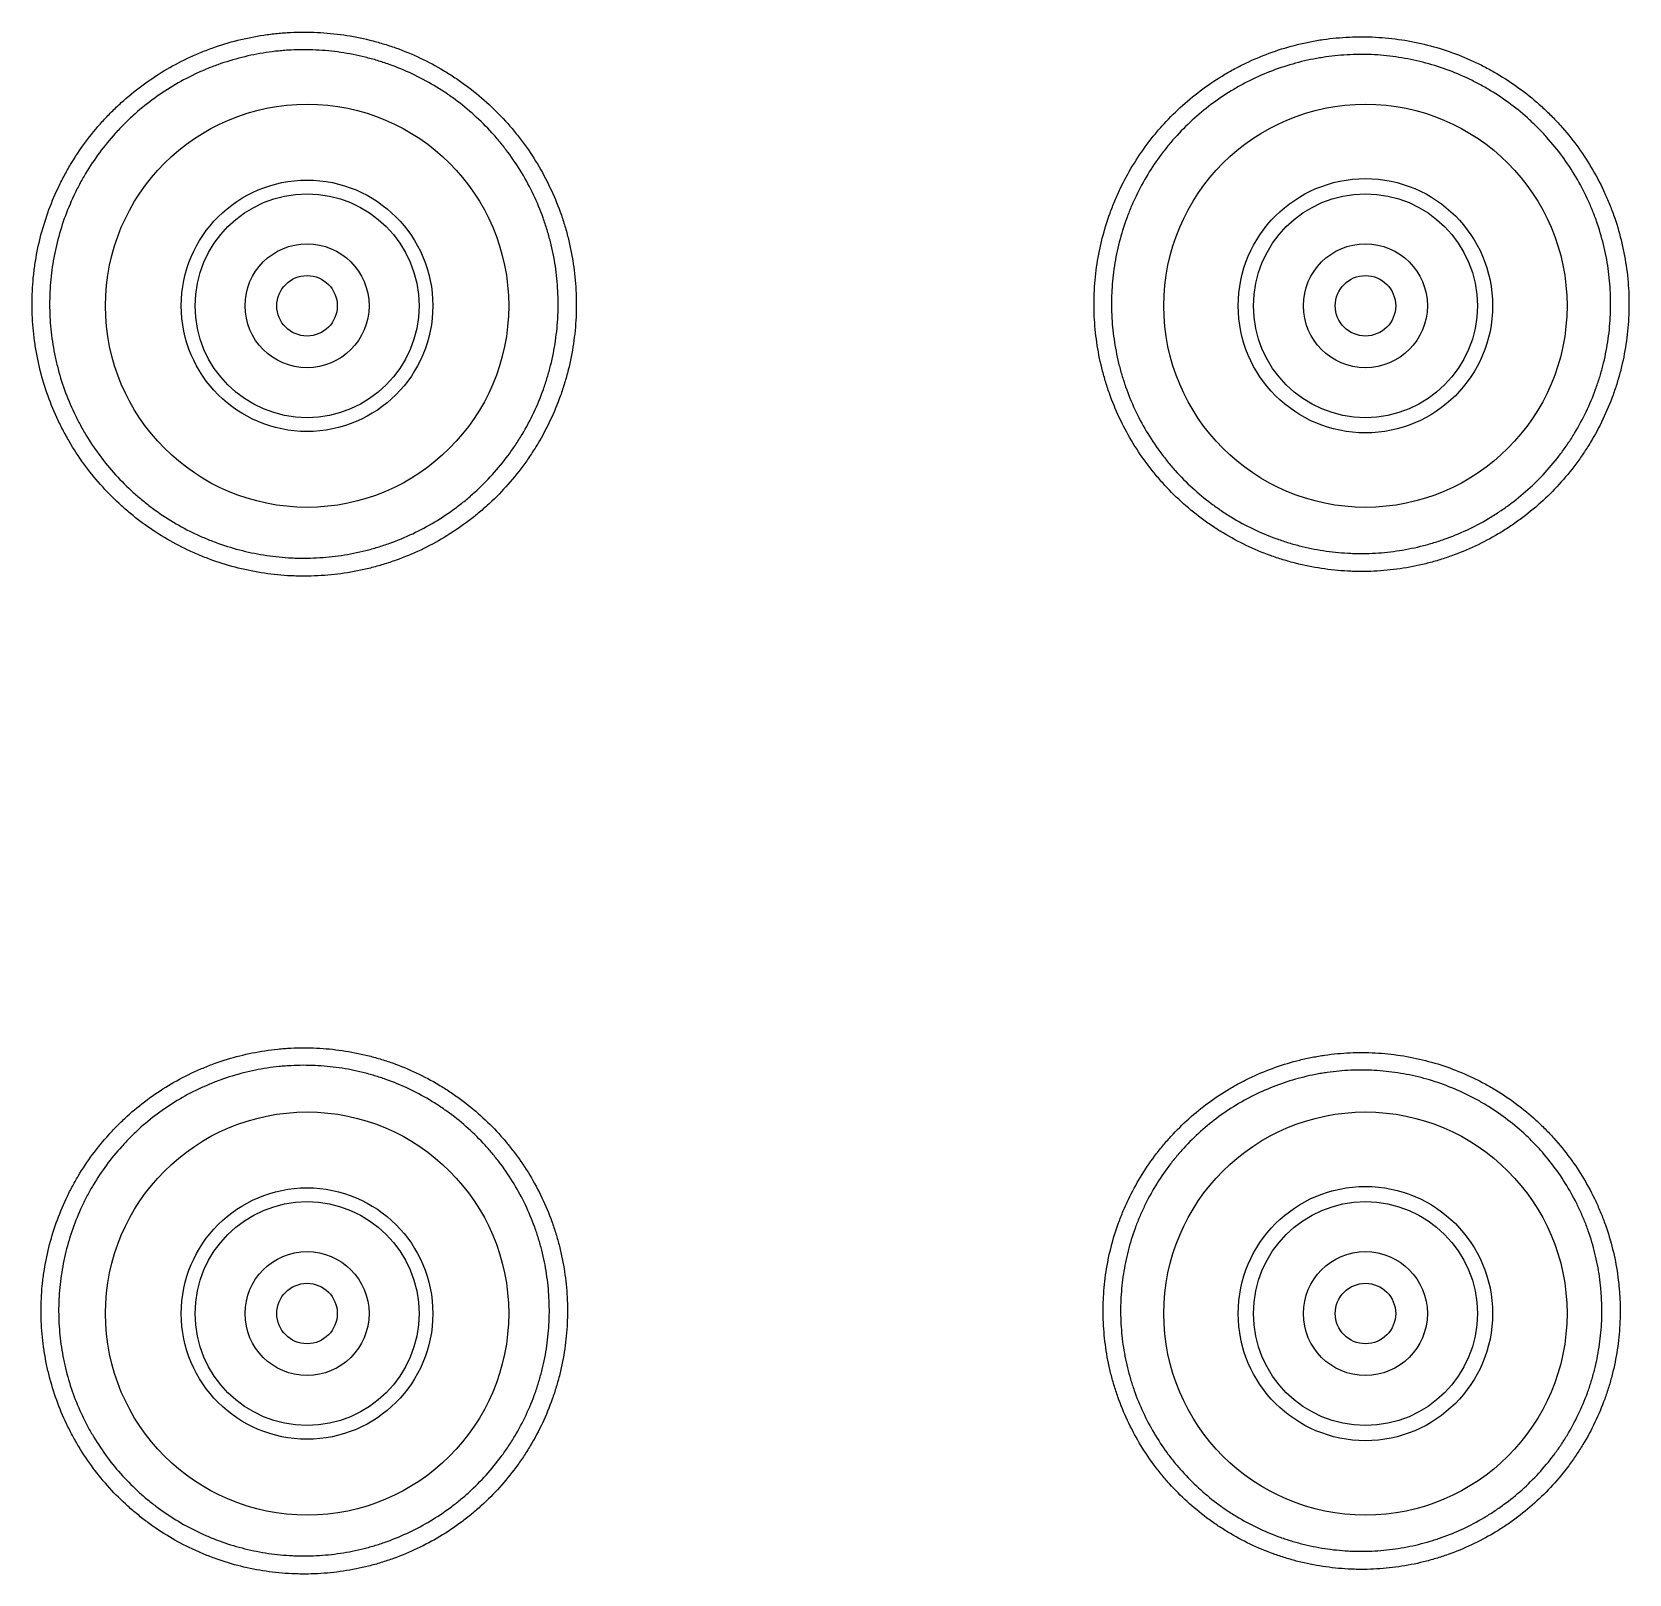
# Model space of a CAD drawing. Extents: x 60870 to 61464, y -29263 to -28843.
# Drawn here: x 61143.45 to 61175.14, y -29164.56 to -29133.95 of the extents above; entities that cross this region are included whole.
import ezdxf

# ---------------------------------------------------------------- set-up
doc = ezdxf.new("R2010")
doc.units = 0
doc.header["$LTSCALE"] = 7
doc.header["$MEASUREMENT"] = 0
doc.layers.add('08_ALL_FEATURES', color=7, linetype='CONTINUOUS')

msp = doc.modelspace()

# ---------------------------------------------------------------- linework, layer by layer
at = {"layer": '08_ALL_FEATURES', "color": 7, "linetype": 'Continuous'}
for centre, radius in [((61148.912, -29139.388), 4), ((61169.911, -29139.388), 4), ((61169.911, -29139.388), 2.523), ((61148.912, -29139.388), 2.495), ((61148.912, -29139.388), 2.221), ((61169.911, -29139.388), 2.221), ((61148.912, -29139.388), 1.23), ((61169.911, -29139.388), 1.23), ((61148.912, -29139.388), 0.6), ((61169.911, -29139.388), 0.6), ((61148.912, -29159.387), 4), ((61169.911, -29159.387), 4), ((61148.912, -29159.387), 2.495), ((61169.911, -29159.387), 2.523), ((61148.912, -29159.387), 2.221), ((61169.911, -29159.387), 2.221), ((61148.912, -29159.387), 1.23), ((61169.911, -29159.387), 1.23), ((61148.912, -29159.387), 0.6), ((61169.911, -29159.387), 0.6)]:
    msp.add_circle(centre, radius, dxfattribs=at)
for points, knots in [([(61143.513, -29138.568), (61143.507, -29138.612), (61143.501, -29138.656), (61143.49, -29138.745), (61143.475, -29138.877), (61143.466, -29139.009), (61143.453, -29139.274), (61143.454, -29139.625), (61143.488, -29139.976), (61143.528, -29140.239), (61143.543, -29140.326), (61143.569, -29140.457), (61143.578, -29140.501), (61143.598, -29140.587), (61143.608, -29140.63), (61143.662, -29140.845), (61143.765, -29141.182), (61143.9, -29141.507), (61144.013, -29141.746), (61144.053, -29141.825), (61144.116, -29141.942), (61144.137, -29141.981), (61144.181, -29142.058), (61144.203, -29142.097), (61144.318, -29142.288), (61144.417, -29142.435), (61144.627, -29142.717), (61144.85, -29142.989), (61145.1, -29143.238), (61145.264, -29143.387), (61145.297, -29143.416), (61145.365, -29143.474), (61145.399, -29143.503), (61145.502, -29143.588), (61145.572, -29143.642), (61145.785, -29143.8), (61146.078, -29143.995), (61146.389, -29144.161), (61146.628, -29144.274), (61146.709, -29144.31), (61146.832, -29144.361), (61146.873, -29144.377), (61146.956, -29144.409), (61146.998, -29144.425), (61147.207, -29144.5), (61147.377, -29144.551), (61147.718, -29144.636), (61147.891, -29144.67), (61148.239, -29144.722), (61148.415, -29144.739), (61148.636, -29144.75), (61148.681, -29144.751), (61148.77, -29144.753), (61148.814, -29144.754), (61148.948, -29144.754), (61149.036, -29144.752), (61149.301, -29144.738), (61149.651, -29144.704), (61149.996, -29144.635), (61150.253, -29144.571), (61150.339, -29144.547), (61150.466, -29144.508), (61150.509, -29144.495), (61150.593, -29144.467), (61150.635, -29144.452), (61150.844, -29144.377), (61151.007, -29144.31), (61151.325, -29144.159), (61151.48, -29144.076), (61151.782, -29143.895), (61151.929, -29143.797), (61152.108, -29143.664), (61152.143, -29143.637), (61152.214, -29143.583), (61152.318, -29143.499), (61152.418, -29143.413), (61152.614, -29143.235), (61152.863, -29142.986), (61153.086, -29142.714), (61153.244, -29142.5), (61153.295, -29142.428), (61153.369, -29142.317), (61153.394, -29142.279), (61153.441, -29142.204), (61153.465, -29142.166), (61153.579, -29141.976), (61153.745, -29141.664), (61153.88, -29141.338), (61153.969, -29141.088), (61153.997, -29141.003), (61154.036, -29140.876), (61154.048, -29140.833), (61154.072, -29140.747), (61154.083, -29140.704), (61154.137, -29140.489), (61154.205, -29140.141), (61154.24, -29139.789), (61154.25, -29139.566), (61154.252, -29139.522), (61154.254, -29139.433), (61154.255, -29139.299), (61154.251, -29139.167), (61154.238, -29138.903), (61154.203, -29138.552), (61154.133, -29138.207), (61154.069, -29137.95), (61154.045, -29137.864), (61154.006, -29137.737), (61153.992, -29137.694), (61153.964, -29137.61), (61153.95, -29137.568), (61153.875, -29137.359), (61153.739, -29137.034), (61153.573, -29136.724), (61153.391, -29136.422), (61153.293, -29136.275), (61153.16, -29136.096), (61153.133, -29136.061), (61153.078, -29135.991), (61152.994, -29135.887), (61152.908, -29135.787), (61152.73, -29135.591), (61152.481, -29135.343), (61152.208, -29135.12), (61152.03, -29134.988), (61151.994, -29134.962), (61151.921, -29134.911), (61151.884, -29134.886), (61151.773, -29134.812), (61151.698, -29134.765), (61151.47, -29134.629), (61151.159, -29134.463), (61150.834, -29134.329), (61150.585, -29134.24), (61150.501, -29134.212), (61150.374, -29134.174), (61150.331, -29134.162), (61150.245, -29134.138), (61150.202, -29134.127), (61149.986, -29134.073), (61149.813, -29134.039), (61149.464, -29133.988), (61149.289, -29133.971), (61148.938, -29133.954), (61148.761, -29133.954), (61148.54, -29133.965), (61148.495, -29133.968), (61148.407, -29133.974), (61148.362, -29133.978), (61148.229, -29133.991), (61148.142, -29134.002), (61147.879, -29134.042), (61147.534, -29134.111), (61147.197, -29134.213), (61146.948, -29134.303), (61146.866, -29134.335), (61146.743, -29134.386), (61146.702, -29134.403), (61146.62, -29134.44), (61146.58, -29134.458), (61146.379, -29134.553), (61146.224, -29134.637), (61145.922, -29134.818), (61145.776, -29134.916), (61145.493, -29135.126), (61145.357, -29135.238), (61145.192, -29135.387), (61145.16, -29135.418), (61145.095, -29135.479), (61145, -29135.573), (61144.908, -29135.669), (61144.731, -29135.865), (61144.508, -29136.138), (61144.312, -29136.431), (61144.176, -29136.658), (61144.133, -29136.735), (61144.07, -29136.853), (61144.049, -29136.893), (61144.009, -29136.972), (61143.99, -29137.012), (61143.895, -29137.213), (61143.761, -29137.539), (61143.659, -29137.876), (61143.574, -29138.218), (61143.539, -29138.392), (61143.513, -29138.568)], [0, 0, 0, 0, 0.003906, 0.003906, 0.007813, 0.015625, 0.015625, 0.03125, 0.046875, 0.046875, 0.054688, 0.054688, 0.058594, 0.058594, 0.0625, 0.0625, 0.078125, 0.09375, 0.09375, 0.101563, 0.101563, 0.105469, 0.105469, 0.109375, 0.109375, 0.125, 0.125, 0.140625, 0.15625, 0.15625, 0.160156, 0.160156, 0.164063, 0.164063, 0.171875, 0.171875, 0.1875, 0.203125, 0.203125, 0.210938, 0.210938, 0.214844, 0.214844, 0.21875, 0.21875, 0.234375, 0.234375, 0.25, 0.25, 0.265625, 0.265625, 0.269531, 0.269531, 0.273438, 0.273438, 0.28125, 0.28125, 0.296875, 0.3125, 0.3125, 0.320313, 0.320313, 0.324219, 0.324219, 0.328125, 0.328125, 0.34375, 0.34375, 0.359375, 0.359375, 0.375, 0.375, 0.378906, 0.378906, 0.382813, 0.390625, 0.390625, 0.40625, 0.421875, 0.421875, 0.429688, 0.429688, 0.433594, 0.433594, 0.4375, 0.4375, 0.453125, 0.46875, 0.46875, 0.476563, 0.476563, 0.480469, 0.480469, 0.484375, 0.484375, 0.5, 0.515625, 0.515625, 0.519531, 0.519531, 0.523438, 0.53125, 0.53125, 0.546875, 0.5625, 0.5625, 0.570313, 0.570313, 0.574219, 0.574219, 0.578125, 0.578125, 0.59375, 0.609375, 0.609375, 0.625, 0.625, 0.628906, 0.628906, 0.632813, 0.640625, 0.640625, 0.65625, 0.671875, 0.671875, 0.675781, 0.675781, 0.679688, 0.679688, 0.6875, 0.6875, 0.703125, 0.71875, 0.71875, 0.726563, 0.726563, 0.730469, 0.730469, 0.734375, 0.734375, 0.75, 0.75, 0.765625, 0.765625, 0.78125, 0.78125, 0.785156, 0.785156, 0.789063, 0.789063, 0.796875, 0.796875, 0.8125, 0.828125, 0.828125, 0.835938, 0.835938, 0.839844, 0.839844, 0.84375, 0.84375, 0.859375, 0.859375, 0.875, 0.875, 0.890625, 0.890625, 0.894531, 0.894531, 0.898438, 0.90625, 0.90625, 0.921875, 0.9375, 0.9375, 0.945313, 0.945313, 0.949219, 0.949219, 0.953125, 0.953125, 0.96875, 0.984375, 0.984375, 1, 1, 1, 1]), ([(61143.857, -29138.618), (61143.882, -29138.453), (61143.914, -29138.291), (61143.993, -29137.971), (61144.088, -29137.656), (61144.214, -29137.351), (61144.302, -29137.164), (61144.321, -29137.127), (61144.358, -29137.052), (61144.377, -29137.015), (61144.436, -29136.905), (61144.476, -29136.833), (61144.604, -29136.62), (61144.786, -29136.347), (61144.994, -29136.092), (61145.16, -29135.909), (61145.246, -29135.819), (61145.335, -29135.731), (61145.395, -29135.674), (61145.425, -29135.645), (61145.579, -29135.506), (61145.707, -29135.401), (61145.971, -29135.205), (61146.107, -29135.113), (61146.389, -29134.944), (61146.534, -29134.866), (61146.722, -29134.777), (61146.76, -29134.759), (61146.836, -29134.725), (61146.95, -29134.676), (61147.066, -29134.631), (61147.299, -29134.548), (61147.613, -29134.452), (61147.936, -29134.387), (61148.181, -29134.35), (61148.263, -29134.34), (61148.387, -29134.328), (61148.429, -29134.324), (61148.512, -29134.318), (61148.553, -29134.315), (61148.76, -29134.305), (61148.925, -29134.305), (61149.253, -29134.32), (61149.417, -29134.336), (61149.743, -29134.384), (61149.905, -29134.416), (61150.106, -29134.466), (61150.147, -29134.476), (61150.227, -29134.498), (61150.346, -29134.533), (61150.464, -29134.572), (61150.697, -29134.655), (61151.001, -29134.78), (61151.292, -29134.935), (61151.505, -29135.062), (61151.575, -29135.106), (61151.679, -29135.175), (61151.713, -29135.198), (61151.781, -29135.246), (61151.815, -29135.27), (61151.981, -29135.393), (61152.236, -29135.602), (61152.469, -29135.834), (61152.635, -29136.017), (61152.689, -29136.079), (61152.794, -29136.207), (61152.846, -29136.272), (61152.995, -29136.472), (61153.087, -29136.61), (61153.257, -29136.892), (61153.412, -29137.182), (61153.539, -29137.486), (61153.609, -29137.68), (61153.623, -29137.72), (61153.649, -29137.798), (61153.662, -29137.838), (61153.698, -29137.958), (61153.72, -29138.037), (61153.781, -29138.278), (61153.846, -29138.601), (61153.879, -29138.928), (61153.892, -29139.175), (61153.894, -29139.257), (61153.894, -29139.382), (61153.894, -29139.423), (61153.892, -29139.506), (61153.89, -29139.548), (61153.881, -29139.756), (61153.849, -29140.085), (61153.785, -29140.41), (61153.735, -29140.611), (61153.724, -29140.651), (61153.702, -29140.731), (61153.69, -29140.771), (61153.654, -29140.891), (61153.628, -29140.97), (61153.545, -29141.204), (61153.419, -29141.509), (61153.263, -29141.8), (61153.157, -29141.978), (61153.135, -29142.013), (61153.091, -29142.083), (61153.068, -29142.118), (61152.999, -29142.222), (61152.951, -29142.29), (61152.803, -29142.489), (61152.595, -29142.744), (61152.362, -29142.976), (61152.179, -29143.143), (61152.085, -29143.224), (61151.988, -29143.301), (61151.923, -29143.353), (61151.889, -29143.378), (61151.723, -29143.502), (61151.585, -29143.593), (61151.303, -29143.763), (61151.158, -29143.84), (61150.861, -29143.981), (61150.709, -29144.044), (61150.513, -29144.114), (61150.474, -29144.128), (61150.395, -29144.154), (61150.355, -29144.167), (61150.236, -29144.203), (61150.156, -29144.225), (61149.916, -29144.285), (61149.594, -29144.349), (61149.266, -29144.382), (61149.019, -29144.394), (61148.936, -29144.396), (61148.812, -29144.397), (61148.77, -29144.396), (61148.687, -29144.394), (61148.645, -29144.393), (61148.438, -29144.382), (61148.274, -29144.366), (61147.949, -29144.318), (61147.788, -29144.286), (61147.468, -29144.207), (61147.31, -29144.159), (61147.115, -29144.089), (61147.076, -29144.075), (61146.998, -29144.045), (61146.882, -29143.999), (61146.769, -29143.948), (61146.545, -29143.843), (61146.255, -29143.688), (61145.981, -29143.505), (61145.782, -29143.358), (61145.717, -29143.307), (61145.62, -29143.228), (61145.588, -29143.201), (61145.525, -29143.147), (61145.494, -29143.12), (61145.341, -29142.981), (61145.108, -29142.748), (61144.899, -29142.494), (61144.702, -29142.23), (61144.61, -29142.092), (61144.503, -29141.914), (61144.482, -29141.878), (61144.441, -29141.806), (61144.381, -29141.697), (61144.325, -29141.586), (61144.219, -29141.363), (61144.093, -29141.06), (61143.997, -29140.745), (61143.947, -29140.544), (61143.937, -29140.504), (61143.919, -29140.423), (61143.91, -29140.382), (61143.886, -29140.26), (61143.871, -29140.178), (61143.835, -29139.932), (61143.802, -29139.605), (61143.802, -29139.277), (61143.817, -29138.948), (61143.833, -29138.783), (61143.857, -29138.618)], [0, 0, 0, 0, 0.015625, 0.015625, 0.03125, 0.046875, 0.046875, 0.050781, 0.050781, 0.054688, 0.054688, 0.0625, 0.0625, 0.078125, 0.09375, 0.09375, 0.101563, 0.105469, 0.105469, 0.109375, 0.109375, 0.125, 0.125, 0.140625, 0.140625, 0.15625, 0.15625, 0.160156, 0.160156, 0.164063, 0.171875, 0.171875, 0.1875, 0.203125, 0.203125, 0.210938, 0.210938, 0.214844, 0.214844, 0.21875, 0.21875, 0.234375, 0.234375, 0.25, 0.25, 0.265625, 0.265625, 0.269531, 0.269531, 0.273438, 0.28125, 0.28125, 0.296875, 0.3125, 0.3125, 0.320313, 0.320313, 0.324219, 0.324219, 0.328125, 0.328125, 0.34375, 0.359375, 0.359375, 0.367188, 0.367188, 0.375, 0.375, 0.390625, 0.390625, 0.40625, 0.421875, 0.421875, 0.425781, 0.425781, 0.429688, 0.429688, 0.4375, 0.4375, 0.453125, 0.46875, 0.46875, 0.476563, 0.476563, 0.480469, 0.480469, 0.484375, 0.484375, 0.5, 0.515625, 0.515625, 0.519531, 0.519531, 0.523438, 0.523438, 0.53125, 0.53125, 0.546875, 0.5625, 0.5625, 0.566406, 0.566406, 0.570313, 0.570313, 0.578125, 0.578125, 0.59375, 0.609375, 0.609375, 0.617188, 0.621094, 0.621094, 0.625, 0.625, 0.640625, 0.640625, 0.65625, 0.65625, 0.671875, 0.671875, 0.675781, 0.675781, 0.679688, 0.679688, 0.6875, 0.6875, 0.703125, 0.71875, 0.71875, 0.726563, 0.726563, 0.730469, 0.730469, 0.734375, 0.734375, 0.75, 0.75, 0.765625, 0.765625, 0.78125, 0.78125, 0.785156, 0.785156, 0.789063, 0.796875, 0.796875, 0.8125, 0.828125, 0.828125, 0.835938, 0.835938, 0.839844, 0.839844, 0.84375, 0.84375, 0.859375, 0.875, 0.875, 0.890625, 0.890625, 0.894531, 0.894531, 0.898438, 0.90625, 0.90625, 0.921875, 0.9375, 0.9375, 0.941406, 0.941406, 0.945313, 0.945313, 0.953125, 0.953125, 0.96875, 0.984375, 0.984375, 1, 1, 1, 1]), ([(61170.63, -29134.11), (61170.456, -29134.084), (61170.283, -29134.066), (61169.937, -29134.048), (61169.592, -29134.047), (61169.247, -29134.079), (61169.031, -29134.11), (61168.988, -29134.117), (61168.902, -29134.132), (61168.859, -29134.14), (61168.73, -29134.165), (61168.645, -29134.184), (61168.392, -29134.246), (61168.06, -29134.346), (61167.74, -29134.477), (61167.505, -29134.587), (61167.427, -29134.626), (61167.311, -29134.687), (61167.273, -29134.708), (61167.197, -29134.75), (61167.159, -29134.772), (61166.971, -29134.884), (61166.826, -29134.98), (61166.547, -29135.185), (61166.279, -29135.404), (61166.033, -29135.648), (61165.886, -29135.809), (61165.857, -29135.841), (61165.799, -29135.908), (61165.771, -29135.941), (61165.687, -29136.042), (61165.634, -29136.11), (61165.478, -29136.319), (61165.285, -29136.606), (61165.12, -29136.911), (61165.008, -29137.145), (61164.972, -29137.225), (61164.905, -29137.386), (61164.873, -29137.468), (61164.784, -29137.714), (61164.733, -29137.88), (61164.648, -29138.215), (61164.613, -29138.384), (61164.561, -29138.727), (61164.543, -29138.899), (61164.532, -29139.117), (61164.53, -29139.161), (61164.528, -29139.249), (61164.525, -29139.38), (61164.528, -29139.51), (61164.54, -29139.77), (61164.573, -29140.114), (61164.639, -29140.454), (61164.701, -29140.707), (61164.724, -29140.791), (61164.762, -29140.917), (61164.775, -29140.959), (61164.802, -29141.042), (61164.816, -29141.083), (61164.888, -29141.289), (61165.02, -29141.609), (61165.182, -29141.915), (61165.359, -29142.212), (61165.454, -29142.358), (61165.584, -29142.534), (61165.611, -29142.569), (61165.664, -29142.638), (61165.745, -29142.74), (61165.83, -29142.839), (61166.004, -29143.032), (61166.247, -29143.278), (61166.514, -29143.499), (61166.723, -29143.655), (61166.794, -29143.706), (61166.94, -29143.804), (61167.013, -29143.851), (61167.237, -29143.986), (61167.542, -29144.151), (61167.862, -29144.285), (61168.108, -29144.374), (61168.191, -29144.401), (61168.358, -29144.453), (61168.442, -29144.476), (61168.696, -29144.541), (61169.037, -29144.61), (61169.384, -29144.645), (61169.602, -29144.656), (61169.646, -29144.658), (61169.733, -29144.66), (61169.864, -29144.662), (61169.994, -29144.66), (61170.254, -29144.647), (61170.598, -29144.614), (61170.938, -29144.548), (61171.191, -29144.485), (61171.275, -29144.462), (61171.443, -29144.412), (61171.526, -29144.385), (61171.772, -29144.297), (61172.093, -29144.166), (61172.398, -29144.004), (61172.621, -29143.871), (61172.695, -29143.825), (61172.804, -29143.752), (61172.84, -29143.728), (61172.911, -29143.678), (61172.947, -29143.652), (61173.123, -29143.522), (61173.258, -29143.412), (61173.515, -29143.18), (61173.76, -29142.937), (61173.981, -29142.67), (61174.111, -29142.495), (61174.137, -29142.46), (61174.187, -29142.388), (61174.212, -29142.352), (61174.286, -29142.243), (61174.332, -29142.17), (61174.467, -29141.947), (61174.631, -29141.642), (61174.764, -29141.323), (61174.853, -29141.078), (61174.88, -29140.995), (61174.919, -29140.87), (61174.931, -29140.828), (61174.955, -29140.744), (61174.966, -29140.702), (61175.02, -29140.49), (61175.054, -29140.32), (61175.106, -29139.978), (61175.123, -29139.806), (61175.141, -29139.46), (61175.142, -29139.287), (61175.13, -29139.025), (61175.123, -29138.938), (61175.107, -29138.764), (61175.096, -29138.677), (61175.059, -29138.42), (61174.992, -29138.08), (61174.893, -29137.749), (61174.806, -29137.503), (61174.775, -29137.422), (61174.725, -29137.301), (61174.708, -29137.261), (61174.673, -29137.18), (61174.655, -29137.141), (61174.562, -29136.943), (61174.399, -29136.637), (61174.208, -29136.349), (61174.003, -29136.07), (61173.893, -29135.936), (61173.747, -29135.773), (61173.717, -29135.741), (61173.657, -29135.677), (61173.566, -29135.583), (61173.472, -29135.493), (61173.28, -29135.318), (61173.013, -29135.098), (61172.726, -29134.905), (61172.503, -29134.77), (61172.427, -29134.727), (61172.311, -29134.664), (61172.273, -29134.644), (61172.195, -29134.604), (61172.155, -29134.585), (61171.959, -29134.491), (61171.639, -29134.358), (61171.309, -29134.256), (61170.973, -29134.171), (61170.803, -29134.136), (61170.63, -29134.11)], [0, 0, 0, 0, 0.015625, 0.015625, 0.03125, 0.046875, 0.046875, 0.050781, 0.050781, 0.054688, 0.054688, 0.0625, 0.0625, 0.078125, 0.09375, 0.09375, 0.101563, 0.101563, 0.105469, 0.105469, 0.109375, 0.109375, 0.125, 0.125, 0.140625, 0.15625, 0.15625, 0.160156, 0.160156, 0.164063, 0.164063, 0.171875, 0.171875, 0.1875, 0.203125, 0.203125, 0.210938, 0.210938, 0.21875, 0.21875, 0.234375, 0.234375, 0.25, 0.25, 0.265625, 0.265625, 0.269531, 0.269531, 0.273438, 0.28125, 0.28125, 0.296875, 0.3125, 0.3125, 0.320313, 0.320313, 0.324219, 0.324219, 0.328125, 0.328125, 0.34375, 0.359375, 0.359375, 0.375, 0.375, 0.378906, 0.378906, 0.382813, 0.390625, 0.390625, 0.40625, 0.421875, 0.421875, 0.429688, 0.429688, 0.4375, 0.4375, 0.453125, 0.46875, 0.46875, 0.476563, 0.476563, 0.484375, 0.484375, 0.5, 0.515625, 0.515625, 0.519531, 0.519531, 0.523438, 0.53125, 0.53125, 0.546875, 0.5625, 0.5625, 0.570313, 0.570313, 0.578125, 0.578125, 0.59375, 0.609375, 0.609375, 0.617188, 0.617188, 0.621094, 0.621094, 0.625, 0.625, 0.640625, 0.640625, 0.65625, 0.671875, 0.671875, 0.675781, 0.675781, 0.679688, 0.679688, 0.6875, 0.6875, 0.703125, 0.71875, 0.71875, 0.726563, 0.726563, 0.730469, 0.730469, 0.734375, 0.734375, 0.75, 0.75, 0.765625, 0.765625, 0.78125, 0.78125, 0.789063, 0.789063, 0.796875, 0.796875, 0.8125, 0.828125, 0.828125, 0.835938, 0.835938, 0.839844, 0.839844, 0.84375, 0.84375, 0.859375, 0.875, 0.875, 0.890625, 0.890625, 0.894531, 0.894531, 0.898438, 0.90625, 0.90625, 0.921875, 0.9375, 0.9375, 0.945313, 0.945313, 0.949219, 0.949219, 0.953125, 0.953125, 0.96875, 0.984375, 0.984375, 1, 1, 1, 1]), ([(61170.574, -29134.458), (61170.736, -29134.482), (61170.895, -29134.515), (61171.209, -29134.595), (61171.363, -29134.643), (61171.668, -29134.754), (61171.817, -29134.816), (61172.038, -29134.922), (61172.111, -29134.96), (61172.255, -29135.037), (61172.326, -29135.078), (61172.534, -29135.204), (61172.801, -29135.385), (61173.049, -29135.591), (61173.228, -29135.755), (61173.316, -29135.839), (61173.401, -29135.927), (61173.457, -29135.986), (61173.485, -29136.017), (61173.621, -29136.168), (61173.723, -29136.294), (61173.914, -29136.555), (61174.092, -29136.824), (61174.243, -29137.11), (61174.329, -29137.294), (61174.346, -29137.332), (61174.379, -29137.406), (61174.394, -29137.444), (61174.441, -29137.557), (61174.469, -29137.633), (61174.55, -29137.862), (61174.642, -29138.172), (61174.704, -29138.489), (61174.738, -29138.729), (61174.748, -29138.81), (61174.763, -29138.972), (61174.769, -29139.054), (61174.779, -29139.298), (61174.778, -29139.46), (61174.761, -29139.782), (61174.744, -29139.943), (61174.695, -29140.262), (61174.663, -29140.421), (61174.613, -29140.618), (61174.602, -29140.658), (61174.58, -29140.736), (61174.545, -29140.853), (61174.506, -29140.969), (61174.423, -29141.197), (61174.298, -29141.494), (61174.145, -29141.779), (61174.019, -29141.987), (61173.975, -29142.055), (61173.907, -29142.157), (61173.883, -29142.19), (61173.836, -29142.257), (61173.812, -29142.29), (61173.69, -29142.452), (61173.483, -29142.701), (61173.254, -29142.928), (61173.014, -29143.144), (61172.888, -29143.247), (61172.723, -29143.368), (61172.69, -29143.391), (61172.623, -29143.438), (61172.522, -29143.506), (61172.419, -29143.571), (61172.211, -29143.695), (61171.925, -29143.845), (61171.626, -29143.968), (61171.435, -29144.035), (61171.396, -29144.048), (61171.319, -29144.073), (61171.28, -29144.086), (61171.162, -29144.121), (61171.084, -29144.142), (61170.847, -29144.2), (61170.53, -29144.261), (61170.209, -29144.292), (61169.966, -29144.302), (61169.885, -29144.304), (61169.764, -29144.304), (61169.723, -29144.303), (61169.641, -29144.301), (61169.6, -29144.299), (61169.397, -29144.288), (61169.073, -29144.254), (61168.755, -29144.19), (61168.558, -29144.139), (61168.519, -29144.129), (61168.44, -29144.106), (61168.401, -29144.095), (61168.284, -29144.059), (61168.207, -29144.033), (61167.978, -29143.949), (61167.679, -29143.824), (61167.394, -29143.669), (61167.186, -29143.543), (61167.117, -29143.499), (61166.982, -29143.407), (61166.916, -29143.36), (61166.721, -29143.214), (61166.473, -29143.007), (61166.246, -29142.778), (61166.084, -29142.597), (61166.005, -29142.505), (61165.929, -29142.409), (61165.879, -29142.345), (61165.855, -29142.312), (61165.734, -29142.147), (61165.645, -29142.012), (61165.48, -29141.734), (61165.33, -29141.449), (61165.207, -29141.149), (61165.14, -29140.957), (61165.127, -29140.919), (61165.102, -29140.841), (61165.09, -29140.802), (61165.055, -29140.685), (61165.033, -29140.606), (61164.976, -29140.37), (61164.915, -29140.053), (61164.885, -29139.732), (61164.874, -29139.489), (61164.872, -29139.408), (61164.873, -29139.286), (61164.874, -29139.245), (61164.876, -29139.163), (61164.878, -29139.122), (61164.889, -29138.919), (61164.906, -29138.758), (61164.955, -29138.439), (61164.987, -29138.281), (61165.067, -29137.968), (61165.115, -29137.813), (61165.198, -29137.584), (61165.228, -29137.507), (61165.291, -29137.357), (61165.325, -29137.283), (61165.43, -29137.064), (61165.584, -29136.78), (61165.764, -29136.513), (61165.91, -29136.318), (61165.96, -29136.254), (61166.038, -29136.16), (61166.065, -29136.129), (61166.119, -29136.067), (61166.146, -29136.037), (61166.283, -29135.887), (61166.513, -29135.66), (61166.764, -29135.456), (61167.024, -29135.265), (61167.159, -29135.176), (61167.335, -29135.072), (61167.37, -29135.051), (61167.441, -29135.011), (61167.549, -29134.953), (61167.658, -29134.899), (61167.878, -29134.796), (61168.176, -29134.675), (61168.486, -29134.582), (61168.722, -29134.524), (61168.802, -29134.507), (61168.922, -29134.483), (61168.962, -29134.476), (61169.043, -29134.463), (61169.083, -29134.456), (61169.284, -29134.428), (61169.606, -29134.398), (61169.928, -29134.399), (61170.251, -29134.416), (61170.413, -29134.433), (61170.574, -29134.458)], [0, 0, 0, 0, 0.015625, 0.015625, 0.03125, 0.03125, 0.046875, 0.046875, 0.054687, 0.054687, 0.0625, 0.0625, 0.078125, 0.09375, 0.09375, 0.101562, 0.105469, 0.105469, 0.109375, 0.109375, 0.125, 0.125, 0.140625, 0.15625, 0.15625, 0.160156, 0.160156, 0.164062, 0.164062, 0.171875, 0.171875, 0.1875, 0.203125, 0.203125, 0.210937, 0.210937, 0.21875, 0.21875, 0.234375, 0.234375, 0.25, 0.25, 0.265625, 0.265625, 0.269531, 0.269531, 0.273437, 0.28125, 0.28125, 0.296875, 0.3125, 0.3125, 0.320312, 0.320312, 0.324219, 0.324219, 0.328125, 0.328125, 0.34375, 0.359375, 0.359375, 0.375, 0.375, 0.378906, 0.378906, 0.382812, 0.390625, 0.390625, 0.40625, 0.421875, 0.421875, 0.425781, 0.425781, 0.429687, 0.429687, 0.4375, 0.4375, 0.453125, 0.46875, 0.46875, 0.476562, 0.476562, 0.480469, 0.480469, 0.484375, 0.484375, 0.5, 0.515625, 0.515625, 0.519531, 0.519531, 0.523437, 0.523437, 0.53125, 0.53125, 0.546875, 0.5625, 0.5625, 0.570312, 0.570312, 0.578125, 0.578125, 0.59375, 0.609375, 0.609375, 0.617187, 0.621094, 0.621094, 0.625, 0.625, 0.640625, 0.640625, 0.65625, 0.671875, 0.671875, 0.675781, 0.675781, 0.679687, 0.679687, 0.6875, 0.6875, 0.703125, 0.71875, 0.71875, 0.726562, 0.726562, 0.730469, 0.730469, 0.734375, 0.734375, 0.75, 0.75, 0.765625, 0.765625, 0.78125, 0.78125, 0.789062, 0.789062, 0.796875, 0.796875, 0.8125, 0.828125, 0.828125, 0.835937, 0.835937, 0.839844, 0.839844, 0.84375, 0.84375, 0.859375, 0.875, 0.875, 0.890625, 0.890625, 0.894531, 0.894531, 0.898437, 0.90625, 0.90625, 0.921875, 0.9375, 0.9375, 0.945312, 0.945312, 0.949219, 0.949219, 0.953125, 0.953125, 0.96875, 0.984375, 0.984375, 1, 1, 1, 1]), ([(61143.69, -29158.58), (61143.683, -29158.622), (61143.678, -29158.665), (61143.667, -29158.75), (61143.653, -29158.879), (61143.644, -29159.006), (61143.633, -29159.262), (61143.633, -29159.602), (61143.667, -29159.941), (61143.706, -29160.195), (61143.72, -29160.28), (61143.746, -29160.407), (61143.755, -29160.449), (61143.774, -29160.532), (61143.784, -29160.574), (61143.837, -29160.782), (61143.936, -29161.108), (61144.067, -29161.422), (61144.177, -29161.653), (61144.216, -29161.729), (61144.276, -29161.842), (61144.297, -29161.88), (61144.34, -29161.954), (61144.361, -29161.991), (61144.472, -29162.176), (61144.568, -29162.318), (61144.772, -29162.591), (61144.988, -29162.854), (61145.229, -29163.095), (61145.388, -29163.238), (61145.421, -29163.267), (61145.486, -29163.323), (61145.519, -29163.35), (61145.619, -29163.432), (61145.687, -29163.485), (61145.893, -29163.637), (61146.177, -29163.826), (61146.477, -29163.986), (61146.709, -29164.095), (61146.787, -29164.129), (61146.906, -29164.178), (61146.946, -29164.194), (61147.026, -29164.225), (61147.067, -29164.24), (61147.269, -29164.312), (61147.433, -29164.362), (61147.764, -29164.444), (61147.93, -29164.477), (61148.267, -29164.526), (61148.437, -29164.543), (61148.651, -29164.553), (61148.694, -29164.554), (61148.781, -29164.556), (61148.824, -29164.557), (61148.953, -29164.556), (61149.038, -29164.554), (61149.294, -29164.541), (61149.633, -29164.507), (61149.967, -29164.44), (61150.215, -29164.378), (61150.298, -29164.355), (61150.421, -29164.317), (61150.462, -29164.304), (61150.544, -29164.277), (61150.585, -29164.263), (61150.787, -29164.19), (61150.944, -29164.125), (61151.252, -29163.979), (61151.402, -29163.898), (61151.693, -29163.723), (61151.835, -29163.628), (61152.008, -29163.499), (61152.042, -29163.473), (61152.11, -29163.42), (61152.211, -29163.339), (61152.308, -29163.255), (61152.497, -29163.083), (61152.737, -29162.842), (61152.953, -29162.578), (61153.106, -29162.372), (61153.155, -29162.302), (61153.227, -29162.194), (61153.25, -29162.158), (61153.296, -29162.085), (61153.319, -29162.049), (61153.429, -29161.865), (61153.589, -29161.563), (61153.719, -29161.247), (61153.805, -29161.005), (61153.832, -29160.923), (61153.869, -29160.8), (61153.881, -29160.758), (61153.904, -29160.675), (61153.915, -29160.634), (61153.967, -29160.425), (61154.033, -29160.089), (61154.065, -29159.748), (61154.075, -29159.533), (61154.077, -29159.49), (61154.079, -29159.404), (61154.08, -29159.275), (61154.076, -29159.147), (61154.063, -29158.891), (61154.028, -29158.553), (61153.961, -29158.219), (61153.898, -29157.97), (61153.875, -29157.887), (61153.837, -29157.764), (61153.824, -29157.723), (61153.797, -29157.641), (61153.782, -29157.601), (61153.71, -29157.399), (61153.578, -29157.084), (61153.417, -29156.785), (61153.241, -29156.493), (61153.146, -29156.351), (61153.017, -29156.178), (61152.991, -29156.144), (61152.937, -29156.076), (61152.857, -29155.976), (61152.773, -29155.879), (61152.6, -29155.69), (61152.359, -29155.451), (61152.095, -29155.235), (61151.923, -29155.108), (61151.888, -29155.083), (61151.818, -29155.033), (61151.782, -29155.009), (61151.675, -29154.938), (61151.602, -29154.892), (61151.381, -29154.761), (61151.08, -29154.601), (61150.766, -29154.471), (61150.525, -29154.386), (61150.443, -29154.359), (61150.32, -29154.322), (61150.279, -29154.31), (61150.196, -29154.287), (61150.154, -29154.276), (61149.945, -29154.225), (61149.777, -29154.192), (61149.44, -29154.143), (61149.271, -29154.126), (61148.931, -29154.11), (61148.76, -29154.111), (61148.546, -29154.122), (61148.503, -29154.124), (61148.418, -29154.131), (61148.375, -29154.135), (61148.246, -29154.148), (61148.161, -29154.158), (61147.908, -29154.197), (61147.574, -29154.264), (61147.248, -29154.363), (61147.007, -29154.45), (61146.927, -29154.481), (61146.809, -29154.531), (61146.769, -29154.548), (61146.69, -29154.583), (61146.651, -29154.601), (61146.457, -29154.693), (61146.307, -29154.774), (61146.015, -29154.95), (61145.874, -29155.045), (61145.601, -29155.248), (61145.469, -29155.357), (61145.31, -29155.501), (61145.279, -29155.531), (61145.216, -29155.59), (61145.124, -29155.681), (61145.036, -29155.774), (61144.864, -29155.964), (61144.649, -29156.228), (61144.46, -29156.511), (61144.329, -29156.731), (61144.287, -29156.806), (61144.226, -29156.92), (61144.206, -29156.958), (61144.168, -29157.035), (61144.149, -29157.074), (61144.058, -29157.268), (61143.928, -29157.584), (61143.83, -29157.91), (61143.748, -29158.241), (61143.714, -29158.409), (61143.69, -29158.58)], [0, 0, 0, 0, 0.003906, 0.003906, 0.007813, 0.015625, 0.015625, 0.03125, 0.046875, 0.046875, 0.054688, 0.054688, 0.058594, 0.058594, 0.0625, 0.0625, 0.078125, 0.09375, 0.09375, 0.101563, 0.101563, 0.105469, 0.105469, 0.109375, 0.109375, 0.125, 0.125, 0.140625, 0.15625, 0.15625, 0.160156, 0.160156, 0.164063, 0.164063, 0.171875, 0.171875, 0.1875, 0.203125, 0.203125, 0.210938, 0.210938, 0.214844, 0.214844, 0.21875, 0.21875, 0.234375, 0.234375, 0.25, 0.25, 0.265625, 0.265625, 0.269531, 0.269531, 0.273438, 0.273438, 0.28125, 0.28125, 0.296875, 0.3125, 0.3125, 0.320313, 0.320313, 0.324219, 0.324219, 0.328125, 0.328125, 0.34375, 0.34375, 0.359375, 0.359375, 0.375, 0.375, 0.378906, 0.378906, 0.382813, 0.390625, 0.390625, 0.40625, 0.421875, 0.421875, 0.429688, 0.429688, 0.433594, 0.433594, 0.4375, 0.4375, 0.453125, 0.46875, 0.46875, 0.476563, 0.476563, 0.480469, 0.480469, 0.484375, 0.484375, 0.5, 0.515625, 0.515625, 0.519531, 0.519531, 0.523438, 0.53125, 0.53125, 0.546875, 0.5625, 0.5625, 0.570313, 0.570313, 0.574219, 0.574219, 0.578125, 0.578125, 0.59375, 0.609375, 0.609375, 0.625, 0.625, 0.628906, 0.628906, 0.632813, 0.640625, 0.640625, 0.65625, 0.671875, 0.671875, 0.675781, 0.675781, 0.679688, 0.679688, 0.6875, 0.6875, 0.703125, 0.71875, 0.71875, 0.726562, 0.726562, 0.730469, 0.730469, 0.734375, 0.734375, 0.75, 0.75, 0.765625, 0.765625, 0.78125, 0.78125, 0.785156, 0.785156, 0.789062, 0.789062, 0.796875, 0.796875, 0.8125, 0.828125, 0.828125, 0.835937, 0.835937, 0.839844, 0.839844, 0.84375, 0.84375, 0.859375, 0.859375, 0.875, 0.875, 0.890625, 0.890625, 0.894531, 0.894531, 0.898437, 0.90625, 0.90625, 0.921875, 0.9375, 0.9375, 0.945312, 0.945312, 0.949219, 0.949219, 0.953125, 0.953125, 0.96875, 0.984375, 0.984375, 1, 1, 1, 1]), ([(61170.609, -29154.266), (61170.525, -29154.253), (61170.441, -29154.242), (61170.274, -29154.225), (61170.19, -29154.219), (61169.94, -29154.205), (61169.606, -29154.204), (61169.272, -29154.235), (61169.064, -29154.265), (61169.022, -29154.272), (61168.939, -29154.286), (61168.897, -29154.293), (61168.773, -29154.318), (61168.69, -29154.336), (61168.445, -29154.396), (61168.125, -29154.492), (61167.815, -29154.618), (61167.588, -29154.725), (61167.513, -29154.762), (61167.401, -29154.821), (61167.364, -29154.841), (61167.29, -29154.883), (61167.253, -29154.904), (61167.072, -29155.012), (61166.932, -29155.105), (61166.662, -29155.303), (61166.403, -29155.514), (61166.165, -29155.75), (61166.022, -29155.905), (61165.994, -29155.937), (61165.939, -29156), (61165.911, -29156.033), (61165.831, -29156.13), (61165.779, -29156.196), (61165.628, -29156.398), (61165.441, -29156.676), (61165.282, -29156.97), (61165.173, -29157.197), (61165.139, -29157.273), (61165.09, -29157.39), (61165.074, -29157.429), (61165.043, -29157.508), (61165.028, -29157.548), (61164.956, -29157.746), (61164.907, -29157.906), (61164.824, -29158.23), (61164.791, -29158.394), (61164.741, -29158.725), (61164.723, -29158.892), (61164.712, -29159.102), (61164.71, -29159.145), (61164.708, -29159.229), (61164.706, -29159.356), (61164.708, -29159.482), (61164.72, -29159.733), (61164.751, -29160.066), (61164.815, -29160.394), (61164.875, -29160.639), (61164.897, -29160.72), (61164.933, -29160.842), (61164.946, -29160.882), (61164.972, -29160.963), (61164.985, -29161.003), (61165.056, -29161.201), (61165.183, -29161.511), (61165.339, -29161.807), (61165.509, -29162.095), (61165.602, -29162.235), (61165.727, -29162.405), (61165.753, -29162.439), (61165.804, -29162.506), (61165.883, -29162.605), (61165.965, -29162.701), (61166.133, -29162.887), (61166.368, -29163.125), (61166.626, -29163.338), (61166.827, -29163.49), (61166.896, -29163.539), (61167.036, -29163.633), (61167.108, -29163.679), (61167.324, -29163.81), (61167.619, -29163.969), (61167.928, -29164.099), (61168.165, -29164.185), (61168.245, -29164.212), (61168.407, -29164.262), (61168.489, -29164.285), (61168.734, -29164.347), (61169.063, -29164.414), (61169.398, -29164.448), (61169.61, -29164.459), (61169.652, -29164.461), (61169.736, -29164.464), (61169.863, -29164.465), (61169.989, -29164.463), (61170.24, -29164.451), (61170.572, -29164.42), (61170.901, -29164.356), (61171.146, -29164.295), (61171.227, -29164.273), (61171.389, -29164.224), (61171.47, -29164.198), (61171.708, -29164.114), (61172.017, -29163.987), (61172.313, -29163.83), (61172.529, -29163.702), (61172.6, -29163.657), (61172.705, -29163.588), (61172.74, -29163.564), (61172.809, -29163.516), (61172.843, -29163.491), (61173.014, -29163.365), (61173.144, -29163.259), (61173.393, -29163.035), (61173.63, -29162.8), (61173.843, -29162.542), (61173.969, -29162.373), (61173.994, -29162.339), (61174.043, -29162.27), (61174.067, -29162.235), (61174.138, -29162.13), (61174.183, -29162.059), (61174.314, -29161.843), (61174.472, -29161.548), (61174.601, -29161.24), (61174.687, -29161.004), (61174.714, -29160.924), (61174.751, -29160.803), (61174.763, -29160.763), (61174.786, -29160.681), (61174.797, -29160.64), (61174.849, -29160.435), (61174.882, -29160.271), (61174.932, -29159.94), (61174.949, -29159.774), (61174.966, -29159.44), (61174.967, -29159.272), (61174.958, -29159.062), (61174.955, -29159.02), (61174.949, -29158.935), (61174.946, -29158.893), (61174.934, -29158.767), (61174.924, -29158.683), (61174.888, -29158.434), (61174.823, -29158.106), (61174.728, -29157.786), (61174.644, -29157.549), (61174.614, -29157.47), (61174.566, -29157.353), (61174.549, -29157.314), (61174.515, -29157.236), (61174.498, -29157.198), (61174.408, -29157.007), (61174.251, -29156.711), (61174.067, -29156.432), (61173.868, -29156.163), (61173.762, -29156.033), (61173.621, -29155.876), (61173.592, -29155.844), (61173.534, -29155.783), (61173.446, -29155.692), (61173.355, -29155.605), (61173.17, -29155.435), (61172.912, -29155.222), (61172.635, -29155.035), (61172.419, -29154.905), (61172.346, -29154.863), (61172.234, -29154.803), (61172.197, -29154.783), (61172.122, -29154.745), (61172.084, -29154.726), (61171.894, -29154.635), (61171.585, -29154.506), (61171.266, -29154.408), (61170.941, -29154.325), (61170.776, -29154.291), (61170.609, -29154.266)], [0, 0, 0, 0, 0.007813, 0.007813, 0.015625, 0.015625, 0.03125, 0.046875, 0.046875, 0.050781, 0.050781, 0.054688, 0.054688, 0.0625, 0.0625, 0.078125, 0.09375, 0.09375, 0.101563, 0.101563, 0.105469, 0.105469, 0.109375, 0.109375, 0.125, 0.125, 0.140625, 0.15625, 0.15625, 0.160156, 0.160156, 0.164063, 0.164063, 0.171875, 0.171875, 0.1875, 0.203125, 0.203125, 0.210938, 0.210938, 0.214844, 0.214844, 0.21875, 0.21875, 0.234375, 0.234375, 0.25, 0.25, 0.265625, 0.265625, 0.269531, 0.269531, 0.273438, 0.28125, 0.28125, 0.296875, 0.3125, 0.3125, 0.320313, 0.320313, 0.324219, 0.324219, 0.328125, 0.328125, 0.34375, 0.359375, 0.359375, 0.375, 0.375, 0.378906, 0.378906, 0.382813, 0.390625, 0.390625, 0.40625, 0.421875, 0.421875, 0.429688, 0.429688, 0.4375, 0.4375, 0.453125, 0.46875, 0.46875, 0.476563, 0.476563, 0.484375, 0.484375, 0.5, 0.515625, 0.515625, 0.519531, 0.519531, 0.523438, 0.53125, 0.53125, 0.546875, 0.5625, 0.5625, 0.570313, 0.570313, 0.578125, 0.578125, 0.59375, 0.609375, 0.609375, 0.617188, 0.617188, 0.621094, 0.621094, 0.625, 0.625, 0.640625, 0.640625, 0.65625, 0.671875, 0.671875, 0.675781, 0.675781, 0.679688, 0.679688, 0.6875, 0.6875, 0.703125, 0.71875, 0.71875, 0.726563, 0.726563, 0.730469, 0.730469, 0.734375, 0.734375, 0.75, 0.75, 0.765625, 0.765625, 0.78125, 0.78125, 0.785156, 0.785156, 0.789063, 0.789063, 0.796875, 0.796875, 0.8125, 0.828125, 0.828125, 0.835938, 0.835938, 0.839844, 0.839844, 0.84375, 0.84375, 0.859375, 0.875, 0.875, 0.890625, 0.890625, 0.894531, 0.894531, 0.898438, 0.90625, 0.90625, 0.921875, 0.9375, 0.9375, 0.945313, 0.945313, 0.949219, 0.949219, 0.953125, 0.953125, 0.96875, 0.984375, 0.984375, 1, 1, 1, 1]), ([(61144.034, -29158.629), (61144.057, -29158.469), (61144.088, -29158.313), (61144.164, -29158.004), (61144.255, -29157.7), (61144.376, -29157.406), (61144.461, -29157.225), (61144.479, -29157.189), (61144.514, -29157.117), (61144.533, -29157.081), (61144.589, -29156.975), (61144.628, -29156.905), (61144.751, -29156.7), (61144.927, -29156.435), (61145.127, -29156.189), (61145.287, -29156.012), (61145.369, -29155.925), (61145.455, -29155.841), (61145.513, -29155.785), (61145.542, -29155.758), (61145.69, -29155.623), (61145.813, -29155.522), (61146.068, -29155.332), (61146.199, -29155.243), (61146.471, -29155.079), (61146.611, -29155.004), (61146.792, -29154.918), (61146.829, -29154.901), (61146.902, -29154.868), (61147.012, -29154.82), (61147.124, -29154.777), (61147.349, -29154.696), (61147.652, -29154.603), (61147.963, -29154.54), (61148.199, -29154.504), (61148.279, -29154.494), (61148.398, -29154.482), (61148.438, -29154.479), (61148.518, -29154.472), (61148.558, -29154.47), (61148.758, -29154.459), (61149.076, -29154.459), (61149.392, -29154.489), (61149.706, -29154.534), (61149.863, -29154.565), (61150.057, -29154.613), (61150.096, -29154.623), (61150.174, -29154.644), (61150.289, -29154.678), (61150.403, -29154.715), (61150.628, -29154.794), (61150.921, -29154.915), (61151.202, -29155.064), (61151.407, -29155.186), (61151.475, -29155.229), (61151.576, -29155.295), (61151.609, -29155.318), (61151.674, -29155.364), (61151.837, -29155.48), (61152.114, -29155.707), (61152.339, -29155.93), (61152.499, -29156.106), (61152.552, -29156.166), (61152.653, -29156.289), (61152.703, -29156.352), (61152.847, -29156.545), (61152.936, -29156.678), (61153.1, -29156.95), (61153.251, -29157.229), (61153.374, -29157.522), (61153.442, -29157.71), (61153.455, -29157.748), (61153.48, -29157.824), (61153.493, -29157.862), (61153.528, -29157.977), (61153.55, -29158.054), (61153.608, -29158.286), (61153.671, -29158.597), (61153.704, -29158.913), (61153.716, -29159.151), (61153.719, -29159.231), (61153.719, -29159.351), (61153.719, -29159.391), (61153.717, -29159.471), (61153.716, -29159.511), (61153.707, -29159.712), (61153.676, -29160.03), (61153.615, -29160.343), (61153.567, -29160.537), (61153.557, -29160.576), (61153.536, -29160.654), (61153.525, -29160.692), (61153.49, -29160.808), (61153.465, -29160.884), (61153.385, -29161.109), (61153.263, -29161.404), (61153.114, -29161.685), (61153.012, -29161.857), (61152.991, -29161.891), (61152.948, -29161.959), (61152.926, -29161.993), (61152.859, -29162.093), (61152.813, -29162.159), (61152.671, -29162.351), (61152.47, -29162.597), (61152.246, -29162.822), (61152.07, -29162.982), (61151.979, -29163.061), (61151.886, -29163.136), (61151.822, -29163.185), (61151.79, -29163.21), (61151.63, -29163.33), (61151.497, -29163.418), (61151.225, -29163.582), (61151.086, -29163.657), (61150.799, -29163.793), (61150.652, -29163.855), (61150.464, -29163.922), (61150.426, -29163.936), (61150.35, -29163.961), (61150.311, -29163.973), (61150.196, -29164.008), (61150.119, -29164.03), (61149.888, -29164.088), (61149.577, -29164.151), (61149.261, -29164.182), (61149.022, -29164.195), (61148.942, -29164.197), (61148.822, -29164.197), (61148.782, -29164.197), (61148.702, -29164.195), (61148.662, -29164.193), (61148.462, -29164.184), (61148.303, -29164.169), (61147.989, -29164.123), (61147.834, -29164.092), (61147.526, -29164.016), (61147.373, -29163.97), (61147.184, -29163.903), (61147.146, -29163.889), (61147.072, -29163.86), (61146.96, -29163.816), (61146.85, -29163.767), (61146.635, -29163.666), (61146.355, -29163.517), (61146.09, -29163.341), (61145.897, -29163.199), (61145.834, -29163.15), (61145.741, -29163.074), (61145.71, -29163.048), (61145.649, -29162.996), (61145.619, -29162.969), (61145.471, -29162.836), (61145.246, -29162.611), (61145.044, -29162.367), (61144.854, -29162.112), (61144.765, -29161.98), (61144.641, -29161.773), (61144.601, -29161.703), (61144.525, -29161.563), (61144.489, -29161.492), (61144.387, -29161.276), (61144.265, -29160.984), (61144.172, -29160.68), (61144.123, -29160.486), (61144.113, -29160.448), (61144.096, -29160.369), (61144.087, -29160.33), (61144.063, -29160.212), (61144.049, -29160.133), (61144.014, -29159.897), (61143.982, -29159.581), (61143.981, -29159.264), (61143.995, -29158.947), (61144.011, -29158.788), (61144.034, -29158.629)], [0, 0, 0, 0, 0.015625, 0.015625, 0.03125, 0.046875, 0.046875, 0.050781, 0.050781, 0.054688, 0.054688, 0.0625, 0.0625, 0.078125, 0.09375, 0.09375, 0.101562, 0.105469, 0.105469, 0.109375, 0.109375, 0.125, 0.125, 0.140625, 0.140625, 0.15625, 0.15625, 0.160156, 0.160156, 0.164062, 0.171875, 0.171875, 0.1875, 0.203125, 0.203125, 0.210937, 0.210937, 0.214844, 0.214844, 0.21875, 0.21875, 0.234375, 0.25, 0.25, 0.265625, 0.265625, 0.269531, 0.269531, 0.273437, 0.28125, 0.28125, 0.296875, 0.3125, 0.3125, 0.320312, 0.320312, 0.324219, 0.324219, 0.328125, 0.34375, 0.359375, 0.359375, 0.367187, 0.367187, 0.375, 0.375, 0.390625, 0.390625, 0.40625, 0.421875, 0.421875, 0.425781, 0.425781, 0.429687, 0.429687, 0.4375, 0.4375, 0.453125, 0.46875, 0.46875, 0.476562, 0.476562, 0.480469, 0.480469, 0.484375, 0.484375, 0.5, 0.515625, 0.515625, 0.519531, 0.519531, 0.523437, 0.523437, 0.53125, 0.53125, 0.546875, 0.5625, 0.5625, 0.566406, 0.566406, 0.570312, 0.570312, 0.578125, 0.578125, 0.59375, 0.609375, 0.609375, 0.617187, 0.621094, 0.621094, 0.625, 0.625, 0.640625, 0.640625, 0.65625, 0.65625, 0.671875, 0.671875, 0.675781, 0.675781, 0.679687, 0.679687, 0.6875, 0.6875, 0.703125, 0.71875, 0.71875, 0.726562, 0.726562, 0.730469, 0.730469, 0.734375, 0.734375, 0.75, 0.75, 0.765625, 0.765625, 0.78125, 0.78125, 0.785156, 0.785156, 0.789062, 0.796875, 0.796875, 0.8125, 0.828125, 0.828125, 0.835937, 0.835937, 0.839844, 0.839844, 0.84375, 0.84375, 0.859375, 0.875, 0.875, 0.890625, 0.890625, 0.898437, 0.898437, 0.90625, 0.90625, 0.921875, 0.9375, 0.9375, 0.941406, 0.941406, 0.945312, 0.945312, 0.953125, 0.953125, 0.96875, 0.984375, 0.984375, 1, 1, 1, 1]), ([(61170.553, -29154.611), (61170.709, -29154.635), (61170.863, -29154.667), (61171.165, -29154.744), (61171.462, -29154.836), (61171.749, -29154.957), (61171.926, -29155.042), (61171.961, -29155.059), (61172.031, -29155.095), (61172.066, -29155.113), (61172.17, -29155.169), (61172.238, -29155.208), (61172.439, -29155.33), (61172.697, -29155.505), (61172.936, -29155.703), (61173.109, -29155.861), (61173.193, -29155.942), (61173.275, -29156.027), (61173.329, -29156.084), (61173.356, -29156.113), (61173.487, -29156.26), (61173.586, -29156.381), (61173.77, -29156.632), (61173.941, -29156.892), (61174.087, -29157.168), (61174.17, -29157.346), (61174.187, -29157.381), (61174.218, -29157.454), (61174.233, -29157.49), (61174.278, -29157.599), (61174.306, -29157.672), (61174.384, -29157.893), (61174.472, -29158.192), (61174.532, -29158.497), (61174.565, -29158.729), (61174.574, -29158.807), (61174.585, -29158.924), (61174.589, -29158.964), (61174.594, -29159.042), (61174.596, -29159.081), (61174.605, -29159.278), (61174.604, -29159.434), (61174.587, -29159.745), (61174.571, -29159.899), (61174.524, -29160.207), (61174.493, -29160.36), (61174.444, -29160.551), (61174.434, -29160.589), (61174.413, -29160.665), (61174.379, -29160.778), (61174.342, -29160.889), (61174.262, -29161.109), (61174.141, -29161.396), (61173.993, -29161.67), (61173.872, -29161.871), (61173.829, -29161.937), (61173.763, -29162.035), (61173.741, -29162.067), (61173.695, -29162.131), (61173.579, -29162.29), (61173.355, -29162.56), (61173.134, -29162.779), (61172.902, -29162.987), (61172.781, -29163.086), (61172.59, -29163.226), (61172.526, -29163.271), (61172.395, -29163.357), (61172.329, -29163.398), (61172.128, -29163.518), (61171.853, -29163.663), (61171.564, -29163.781), (61171.379, -29163.846), (61171.342, -29163.859), (61171.267, -29163.883), (61171.23, -29163.895), (61171.117, -29163.928), (61171.041, -29163.949), (61170.813, -29164.005), (61170.507, -29164.064), (61170.197, -29164.093), (61169.963, -29164.103), (61169.885, -29164.105), (61169.768, -29164.104), (61169.728, -29164.104), (61169.65, -29164.102), (61169.61, -29164.1), (61169.414, -29164.089), (61169.102, -29164.057), (61168.795, -29163.994), (61168.605, -29163.945), (61168.567, -29163.935), (61168.491, -29163.914), (61168.454, -29163.903), (61168.341, -29163.868), (61168.266, -29163.843), (61168.046, -29163.762), (61167.758, -29163.641), (61167.483, -29163.492), (61167.316, -29163.39), (61167.282, -29163.369), (61167.216, -29163.327), (61167.183, -29163.305), (61167.085, -29163.239), (61167.021, -29163.193), (61166.834, -29163.052), (61166.594, -29162.853), (61166.376, -29162.632), (61166.22, -29162.458), (61166.143, -29162.369), (61166.07, -29162.276), (61166.022, -29162.214), (61165.999, -29162.182), (61165.882, -29162.024), (61165.796, -29161.893), (61165.638, -29161.625), (61165.493, -29161.35), (61165.375, -29161.061), (61165.31, -29160.876), (61165.297, -29160.839), (61165.273, -29160.764), (61165.261, -29160.726), (61165.228, -29160.613), (61165.207, -29160.537), (61165.152, -29160.309), (61165.093, -29160.004), (61165.064, -29159.694), (61165.054, -29159.46), (61165.052, -29159.382), (61165.053, -29159.264), (61165.054, -29159.224), (61165.056, -29159.146), (61165.058, -29159.106), (61165.069, -29158.91), (61165.085, -29158.755), (61165.132, -29158.447), (61165.164, -29158.295), (61165.241, -29157.993), (61165.287, -29157.844), (61165.354, -29157.659), (61165.368, -29157.622), (61165.397, -29157.549), (61165.441, -29157.44), (61165.49, -29157.333), (61165.591, -29157.122), (61165.739, -29156.848), (61165.914, -29156.59), (61166.054, -29156.402), (61166.103, -29156.341), (61166.178, -29156.25), (61166.204, -29156.22), (61166.256, -29156.161), (61166.282, -29156.131), (61166.415, -29155.987), (61166.637, -29155.768), (61166.878, -29155.572), (61167.129, -29155.387), (61167.26, -29155.301), (61167.429, -29155.201), (61167.463, -29155.181), (61167.532, -29155.143), (61167.636, -29155.087), (61167.741, -29155.035), (61167.953, -29154.936), (61168.241, -29154.819), (61168.54, -29154.73), (61168.768, -29154.674), (61168.844, -29154.657), (61168.96, -29154.635), (61168.999, -29154.628), (61169.077, -29154.615), (61169.115, -29154.609), (61169.309, -29154.581), (61169.62, -29154.553), (61169.931, -29154.554), (61170.242, -29154.571), (61170.398, -29154.587), (61170.553, -29154.611)], [0, 0, 0, 0, 0.015625, 0.015625, 0.03125, 0.046875, 0.046875, 0.050781, 0.050781, 0.054688, 0.054688, 0.0625, 0.0625, 0.078125, 0.09375, 0.09375, 0.101563, 0.105469, 0.105469, 0.109375, 0.109375, 0.125, 0.125, 0.140625, 0.15625, 0.15625, 0.160156, 0.160156, 0.164063, 0.164063, 0.171875, 0.171875, 0.1875, 0.203125, 0.203125, 0.210938, 0.210938, 0.214844, 0.214844, 0.21875, 0.21875, 0.234375, 0.234375, 0.25, 0.25, 0.265625, 0.265625, 0.269531, 0.269531, 0.273438, 0.28125, 0.28125, 0.296875, 0.3125, 0.3125, 0.320313, 0.320313, 0.324219, 0.324219, 0.328125, 0.34375, 0.359375, 0.359375, 0.375, 0.375, 0.382813, 0.382813, 0.390625, 0.390625, 0.40625, 0.421875, 0.421875, 0.425781, 0.425781, 0.429688, 0.429688, 0.4375, 0.4375, 0.453125, 0.46875, 0.46875, 0.476563, 0.476563, 0.480469, 0.480469, 0.484375, 0.484375, 0.5, 0.515625, 0.515625, 0.519531, 0.519531, 0.523438, 0.523438, 0.53125, 0.53125, 0.546875, 0.5625, 0.5625, 0.566406, 0.566406, 0.570313, 0.570313, 0.578125, 0.578125, 0.59375, 0.609375, 0.609375, 0.617188, 0.621094, 0.621094, 0.625, 0.625, 0.640625, 0.640625, 0.65625, 0.671875, 0.671875, 0.675781, 0.675781, 0.679688, 0.679688, 0.6875, 0.6875, 0.703125, 0.71875, 0.71875, 0.726563, 0.726563, 0.730469, 0.730469, 0.734375, 0.734375, 0.75, 0.75, 0.765625, 0.765625, 0.78125, 0.78125, 0.785156, 0.785156, 0.789063, 0.796875, 0.796875, 0.8125, 0.828125, 0.828125, 0.835938, 0.835938, 0.839844, 0.839844, 0.84375, 0.84375, 0.859375, 0.875, 0.875, 0.890625, 0.890625, 0.894531, 0.894531, 0.898438, 0.90625, 0.90625, 0.921875, 0.9375, 0.9375, 0.945313, 0.945313, 0.949219, 0.949219, 0.953125, 0.953125, 0.96875, 0.984375, 0.984375, 1, 1, 1, 1])]:
    msp.add_open_spline(points, degree=3, knots=knots, dxfattribs=at)

doc.saveas('drawing.dxf')
